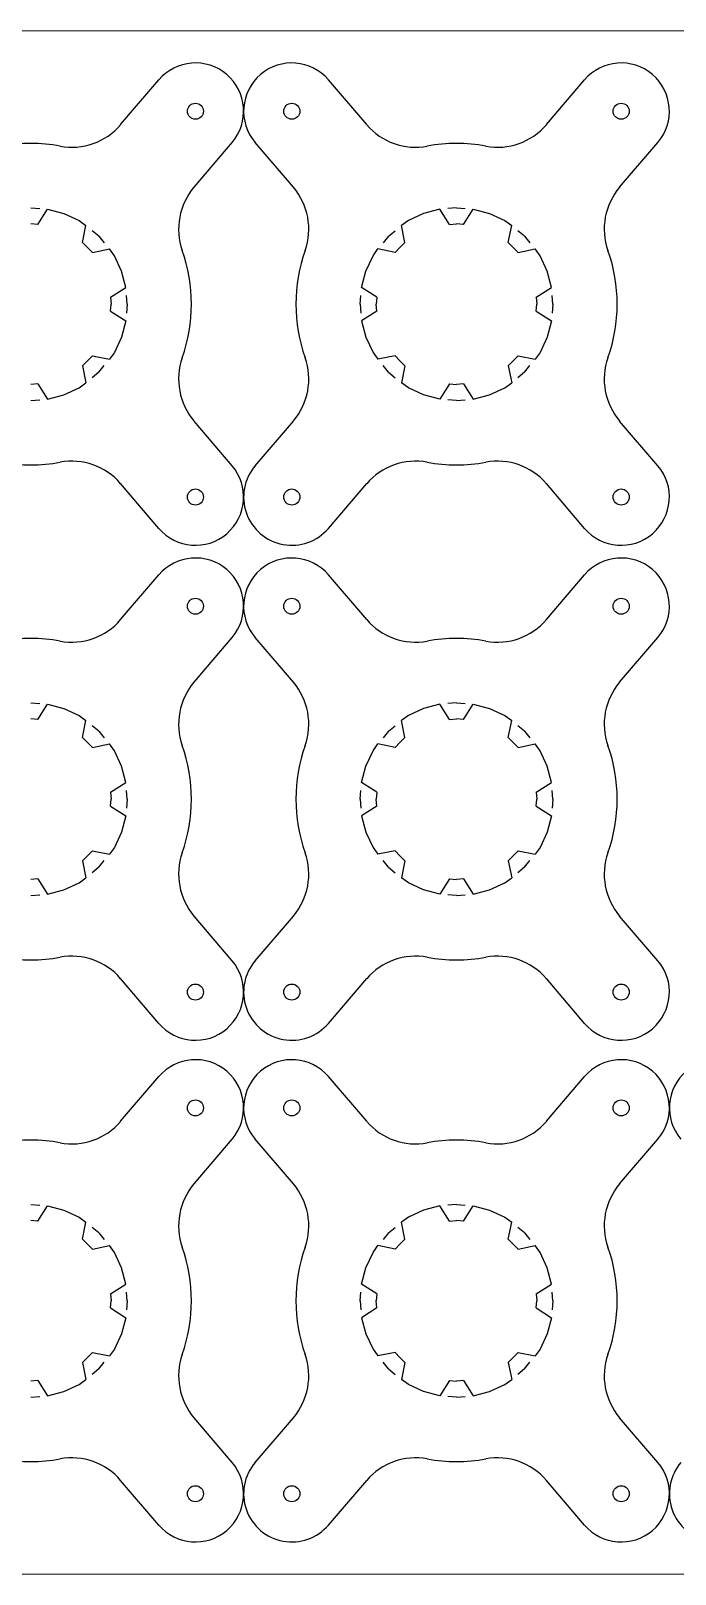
# Model space of a CAD drawing. Header units: inches. Extents: x -1.5 to 24.5, y -14.4 to 30.8.
# Drawn here: x 10.35 to 15.37, y 18.8 to 30.8 of the extents above; entities that cross this region are included whole.
import ezdxf

# ---------------------------------------------------------------- set-up
doc = ezdxf.new("R2010")
doc.units = ezdxf.units.IN
doc.header["$MEASUREMENT"] = 0
doc.layers.add('NOPLOT', color=5, linetype='Continuous', lineweight=5)

msp = doc.modelspace()

# ---------------------------------------------------------------- linework, layer by layer
at = {"color": 1}
for p, q in [((11.053, 30.076), (11.35, 30.423)), ((12.968, 30.076), (12.671, 30.423)), ((14.366, 30.076), (14.663, 30.423)), ((11.624, 29.589), (11.921, 29.936)), ((12.397, 29.589), (12.1, 29.936)), ((14.936, 29.589), (15.233, 29.936)), ((10.354, 29.43), (10.423, 29.424)), ((10.409, 29.3), (10.485, 29.419)), ((10.485, 29.419), (10.611, 29.385)), ((13.536, 29.419), (13.41, 29.385)), ((13.612, 29.3), (13.536, 29.419)), ((13.667, 29.43), (13.598, 29.424)), ((13.667, 29.43), (13.735, 29.424)), ((13.721, 29.3), (13.797, 29.419)), ((13.797, 29.419), (13.923, 29.385)), ((10.409, 29.3), (10.354, 29.305)), ((10.611, 29.385), (10.729, 29.33)), ((10.729, 29.33), (10.783, 29.292)), ((10.756, 29.159), (10.783, 29.292)), ((13.292, 29.33), (13.238, 29.292)), ((13.265, 29.159), (13.238, 29.292)), ((13.41, 29.385), (13.292, 29.33)), ((13.612, 29.3), (13.667, 29.305)), ((13.721, 29.3), (13.667, 29.305)), ((13.923, 29.385), (14.042, 29.33)), ((14.042, 29.33), (14.096, 29.292)), ((14.068, 29.159), (14.096, 29.292)), ((10.883, 29.208), (10.831, 29.251)), ((10.883, 29.208), (10.926, 29.157)), ((13.138, 29.208), (13.095, 29.157)), ((13.138, 29.208), (13.19, 29.251)), ((14.195, 29.208), (14.144, 29.251)), ((14.195, 29.208), (14.238, 29.157)), ((10.794, 29.12), (10.756, 29.159)), ((10.794, 29.12), (10.833, 29.082)), ((10.833, 29.082), (10.967, 29.109)), ((11.004, 29.055), (10.967, 29.109)), ((11.059, 28.936), (11.004, 29.055)), ((12.962, 28.936), (13.017, 29.055)), ((13.017, 29.055), (13.054, 29.109)), ((13.188, 29.082), (13.054, 29.109)), ((13.226, 29.12), (13.188, 29.082)), ((13.226, 29.12), (13.265, 29.159)), ((14.107, 29.12), (14.068, 29.159)), ((14.107, 29.12), (14.146, 29.082)), ((14.146, 29.082), (14.279, 29.109)), ((14.317, 29.055), (14.279, 29.109)), ((14.372, 28.936), (14.317, 29.055)), ((11.093, 28.81), (11.059, 28.936)), ((12.928, 28.81), (12.962, 28.936)), ((14.406, 28.81), (14.372, 28.936)), ((10.974, 28.734), (11.093, 28.81)), ((13.046, 28.734), (12.928, 28.81)), ((14.287, 28.734), (14.406, 28.81)), ((10.974, 28.734), (10.979, 28.68)), ((11.104, 28.68), (11.098, 28.748)), ((12.917, 28.68), (12.922, 28.748)), ((13.046, 28.734), (13.042, 28.68)), ((14.287, 28.734), (14.292, 28.68)), ((14.417, 28.68), (14.411, 28.748)), ((10.974, 28.626), (10.979, 28.68)), ((10.974, 28.626), (11.093, 28.549)), ((11.104, 28.68), (11.098, 28.611)), ((12.917, 28.68), (12.922, 28.611)), ((13.046, 28.626), (12.928, 28.549)), ((13.046, 28.626), (13.042, 28.68)), ((14.287, 28.626), (14.292, 28.68)), ((14.287, 28.626), (14.406, 28.549)), ((14.417, 28.68), (14.411, 28.611)), ((11.093, 28.549), (11.059, 28.423)), ((12.928, 28.549), (12.962, 28.423)), ((14.406, 28.549), (14.372, 28.423)), ((11.059, 28.423), (11.004, 28.305)), ((12.962, 28.423), (13.017, 28.305)), ((14.372, 28.423), (14.317, 28.305)), ((10.794, 28.24), (10.756, 28.201)), ((10.756, 28.201), (10.783, 28.067)), ((10.794, 28.24), (10.833, 28.278)), ((10.833, 28.278), (10.967, 28.251)), ((10.883, 28.152), (10.926, 28.203)), ((11.004, 28.305), (10.967, 28.251)), ((13.017, 28.305), (13.054, 28.251)), ((13.188, 28.278), (13.054, 28.251)), ((13.138, 28.152), (13.095, 28.203)), ((13.226, 28.24), (13.188, 28.278)), ((13.226, 28.24), (13.265, 28.201)), ((13.265, 28.201), (13.238, 28.067)), ((14.107, 28.24), (14.068, 28.201)), ((14.068, 28.201), (14.096, 28.067)), ((14.107, 28.24), (14.146, 28.278)), ((14.146, 28.278), (14.279, 28.251)), ((14.195, 28.152), (14.238, 28.203)), ((14.317, 28.305), (14.279, 28.251)), ((10.883, 28.152), (10.831, 28.108)), ((13.138, 28.152), (13.19, 28.108)), ((14.195, 28.152), (14.144, 28.108)), ((10.409, 28.06), (10.354, 28.055)), ((10.409, 28.06), (10.485, 27.941)), ((10.485, 27.941), (10.611, 27.975)), ((10.611, 27.975), (10.729, 28.03)), ((10.729, 28.03), (10.783, 28.067)), ((13.292, 28.03), (13.238, 28.067)), ((13.41, 27.975), (13.292, 28.03)), ((13.536, 27.941), (13.41, 27.975)), ((13.612, 28.06), (13.536, 27.941)), ((13.612, 28.06), (13.667, 28.055)), ((13.721, 28.06), (13.667, 28.055)), ((13.721, 28.06), (13.797, 27.941)), ((13.797, 27.941), (13.923, 27.975)), ((13.923, 27.975), (14.042, 28.03)), ((14.042, 28.03), (14.096, 28.067)), ((10.354, 27.93), (10.423, 27.936)), ((13.667, 27.93), (13.598, 27.936)), ((13.667, 27.93), (13.735, 27.936)), ((11.921, 27.423), (11.624, 27.771)), ((12.1, 27.423), (12.397, 27.771)), ((15.233, 27.423), (14.936, 27.771)), ((11.35, 26.936), (11.053, 27.284)), ((12.671, 26.936), (12.968, 27.284)), ((14.663, 26.936), (14.366, 27.284)), ((11.053, 26.227), (11.35, 26.574)), ((12.968, 26.227), (12.671, 26.574)), ((14.366, 26.227), (14.663, 26.574)), ((11.624, 25.74), (11.921, 26.087)), ((12.397, 25.74), (12.1, 26.087)), ((14.936, 25.74), (15.233, 26.087)), ((10.354, 25.581), (10.423, 25.575)), ((10.409, 25.451), (10.485, 25.57)), ((10.485, 25.57), (10.611, 25.536)), ((13.536, 25.57), (13.41, 25.536)), ((13.612, 25.451), (13.536, 25.57)), ((13.667, 25.581), (13.598, 25.575)), ((13.667, 25.581), (13.735, 25.575)), ((13.721, 25.451), (13.797, 25.57)), ((13.797, 25.57), (13.923, 25.536)), ((10.409, 25.451), (10.354, 25.456)), ((10.611, 25.536), (10.729, 25.481)), ((10.729, 25.481), (10.783, 25.443)), ((10.756, 25.31), (10.783, 25.443)), ((13.292, 25.481), (13.238, 25.443)), ((13.265, 25.31), (13.238, 25.443)), ((13.41, 25.536), (13.292, 25.481)), ((13.612, 25.451), (13.667, 25.456)), ((13.721, 25.451), (13.667, 25.456)), ((13.923, 25.536), (14.042, 25.481)), ((14.042, 25.481), (14.096, 25.443)), ((14.068, 25.31), (14.096, 25.443)), ((10.883, 25.359), (10.831, 25.402)), ((10.883, 25.359), (10.926, 25.308)), ((13.138, 25.359), (13.095, 25.308)), ((13.138, 25.359), (13.19, 25.402)), ((14.195, 25.359), (14.144, 25.402)), ((14.195, 25.359), (14.238, 25.308)), ((10.794, 25.271), (10.756, 25.31)), ((10.794, 25.271), (10.833, 25.233)), ((10.833, 25.233), (10.967, 25.26)), ((11.004, 25.206), (10.967, 25.26)), ((11.059, 25.088), (11.004, 25.206)), ((12.962, 25.088), (13.017, 25.206)), ((13.017, 25.206), (13.054, 25.26)), ((13.188, 25.233), (13.054, 25.26)), ((13.226, 25.271), (13.188, 25.233)), ((13.226, 25.271), (13.265, 25.31)), ((14.107, 25.271), (14.068, 25.31)), ((14.107, 25.271), (14.146, 25.233)), ((14.146, 25.233), (14.279, 25.26)), ((14.317, 25.206), (14.279, 25.26)), ((14.372, 25.088), (14.317, 25.206)), ((11.093, 24.961), (11.059, 25.088)), ((12.928, 24.961), (12.962, 25.088)), ((14.406, 24.961), (14.372, 25.088)), ((10.974, 24.885), (11.093, 24.961)), ((13.046, 24.885), (12.928, 24.961)), ((14.287, 24.885), (14.406, 24.961)), ((10.974, 24.885), (10.979, 24.831)), ((11.104, 24.831), (11.098, 24.899)), ((12.917, 24.831), (12.922, 24.899)), ((13.046, 24.885), (13.042, 24.831)), ((14.287, 24.885), (14.292, 24.831)), ((14.417, 24.831), (14.411, 24.899)), ((10.974, 24.777), (10.979, 24.831)), ((10.974, 24.777), (11.093, 24.701)), ((11.104, 24.831), (11.098, 24.762)), ((12.917, 24.831), (12.922, 24.762)), ((13.046, 24.777), (12.928, 24.701)), ((13.046, 24.777), (13.042, 24.831)), ((14.287, 24.777), (14.292, 24.831)), ((14.287, 24.777), (14.406, 24.701)), ((14.417, 24.831), (14.411, 24.762)), ((11.093, 24.701), (11.059, 24.574)), ((12.928, 24.701), (12.962, 24.574)), ((14.406, 24.701), (14.372, 24.574)), ((11.059, 24.574), (11.004, 24.456)), ((12.962, 24.574), (13.017, 24.456)), ((14.372, 24.574), (14.317, 24.456)), ((10.794, 24.391), (10.756, 24.352)), ((10.794, 24.391), (10.833, 24.429)), ((10.833, 24.429), (10.967, 24.402)), ((11.004, 24.456), (10.967, 24.402)), ((13.017, 24.456), (13.054, 24.402)), ((13.188, 24.429), (13.054, 24.402)), ((13.226, 24.391), (13.188, 24.429)), ((13.226, 24.391), (13.265, 24.352)), ((14.107, 24.391), (14.068, 24.352)), ((14.107, 24.391), (14.146, 24.429)), ((14.146, 24.429), (14.279, 24.402)), ((14.317, 24.456), (14.279, 24.402)), ((10.756, 24.352), (10.783, 24.219)), ((10.883, 24.303), (10.831, 24.259)), ((10.883, 24.303), (10.926, 24.354)), ((13.138, 24.303), (13.095, 24.354)), ((13.138, 24.303), (13.19, 24.259)), ((13.265, 24.352), (13.238, 24.219)), ((14.068, 24.352), (14.096, 24.219)), ((14.195, 24.303), (14.144, 24.259)), ((14.195, 24.303), (14.238, 24.354)), ((10.409, 24.211), (10.354, 24.206)), ((10.409, 24.211), (10.485, 24.092)), ((10.485, 24.092), (10.611, 24.126)), ((10.611, 24.126), (10.729, 24.181)), ((10.729, 24.181), (10.783, 24.219)), ((13.292, 24.181), (13.238, 24.219)), ((13.41, 24.126), (13.292, 24.181)), ((13.536, 24.092), (13.41, 24.126)), ((13.612, 24.211), (13.536, 24.092)), ((13.612, 24.211), (13.667, 24.206)), ((13.721, 24.211), (13.667, 24.206)), ((13.721, 24.211), (13.797, 24.092)), ((13.797, 24.092), (13.923, 24.126)), ((13.923, 24.126), (14.042, 24.181)), ((14.042, 24.181), (14.096, 24.219)), ((10.354, 24.081), (10.423, 24.087)), ((13.667, 24.081), (13.598, 24.087)), ((13.667, 24.081), (13.735, 24.087)), ((11.921, 23.574), (11.624, 23.922)), ((12.1, 23.574), (12.397, 23.922)), ((15.233, 23.574), (14.936, 23.922)), ((11.35, 23.087), (11.053, 23.435)), ((12.671, 23.087), (12.968, 23.435)), ((14.663, 23.087), (14.366, 23.435)), ((11.053, 22.326), (11.35, 22.673)), ((12.968, 22.326), (12.671, 22.673)), ((14.366, 22.326), (14.663, 22.673)), ((11.624, 21.839), (11.921, 22.186)), ((12.397, 21.839), (12.1, 22.186)), ((14.936, 21.839), (15.233, 22.186)), ((10.354, 21.68), (10.423, 21.674)), ((10.409, 21.55), (10.485, 21.669)), ((10.485, 21.669), (10.611, 21.635)), ((10.611, 21.635), (10.729, 21.58)), ((13.41, 21.635), (13.292, 21.58)), ((13.536, 21.669), (13.41, 21.635)), ((13.612, 21.55), (13.536, 21.669)), ((13.667, 21.68), (13.598, 21.674)), ((13.667, 21.68), (13.735, 21.674)), ((13.721, 21.55), (13.797, 21.669)), ((13.797, 21.669), (13.923, 21.635)), ((13.923, 21.635), (14.042, 21.58)), ((10.409, 21.55), (10.354, 21.555)), ((10.729, 21.58), (10.783, 21.542)), ((10.756, 21.409), (10.783, 21.542)), ((10.883, 21.458), (10.831, 21.501)), ((13.138, 21.458), (13.19, 21.501)), ((13.292, 21.58), (13.238, 21.542)), ((13.265, 21.409), (13.238, 21.542)), ((13.612, 21.55), (13.667, 21.555)), ((13.721, 21.55), (13.667, 21.555)), ((14.042, 21.58), (14.096, 21.542)), ((14.068, 21.409), (14.096, 21.542)), ((14.195, 21.458), (14.144, 21.501)), ((10.794, 21.37), (10.756, 21.409)), ((10.794, 21.37), (10.833, 21.332)), ((10.883, 21.458), (10.926, 21.407)), ((13.138, 21.458), (13.095, 21.407)), ((13.226, 21.37), (13.188, 21.332)), ((13.226, 21.37), (13.265, 21.409)), ((14.107, 21.37), (14.068, 21.409)), ((14.107, 21.37), (14.146, 21.332)), ((14.195, 21.458), (14.238, 21.407)), ((10.833, 21.332), (10.967, 21.359)), ((11.004, 21.305), (10.967, 21.359)), ((11.059, 21.186), (11.004, 21.305)), ((12.962, 21.186), (13.017, 21.305)), ((13.017, 21.305), (13.054, 21.359)), ((13.188, 21.332), (13.054, 21.359)), ((14.146, 21.332), (14.279, 21.359)), ((14.317, 21.305), (14.279, 21.359)), ((14.372, 21.186), (14.317, 21.305)), ((11.093, 21.06), (11.059, 21.186)), ((12.928, 21.06), (12.962, 21.186)), ((14.406, 21.06), (14.372, 21.186)), ((10.974, 20.984), (11.093, 21.06)), ((13.046, 20.984), (12.928, 21.06)), ((14.287, 20.984), (14.406, 21.06)), ((10.974, 20.984), (10.979, 20.93)), ((10.974, 20.876), (10.979, 20.93)), ((11.104, 20.93), (11.098, 20.998)), ((11.104, 20.93), (11.098, 20.861)), ((12.917, 20.93), (12.922, 20.998)), ((12.917, 20.93), (12.922, 20.861)), ((13.046, 20.984), (13.042, 20.93)), ((13.046, 20.876), (13.042, 20.93)), ((14.287, 20.984), (14.292, 20.93)), ((14.287, 20.876), (14.292, 20.93)), ((14.417, 20.93), (14.411, 20.998)), ((14.417, 20.93), (14.411, 20.861)), ((10.974, 20.876), (11.093, 20.799)), ((11.093, 20.799), (11.059, 20.673)), ((13.046, 20.876), (12.928, 20.799)), ((12.928, 20.799), (12.962, 20.673)), ((14.287, 20.876), (14.406, 20.799)), ((14.406, 20.799), (14.372, 20.673)), ((11.059, 20.673), (11.004, 20.555)), ((12.962, 20.673), (13.017, 20.555)), ((14.372, 20.673), (14.317, 20.555)), ((10.794, 20.49), (10.833, 20.528)), ((10.833, 20.528), (10.967, 20.501)), ((11.004, 20.555), (10.967, 20.501)), ((13.017, 20.555), (13.054, 20.501)), ((13.188, 20.528), (13.054, 20.501)), ((13.226, 20.49), (13.188, 20.528)), ((14.107, 20.49), (14.146, 20.528)), ((14.146, 20.528), (14.279, 20.501)), ((14.317, 20.555), (14.279, 20.501)), ((10.794, 20.49), (10.756, 20.451)), ((10.756, 20.451), (10.783, 20.317)), ((10.883, 20.402), (10.831, 20.358)), ((10.883, 20.402), (10.926, 20.453)), ((13.138, 20.402), (13.095, 20.453)), ((13.138, 20.402), (13.19, 20.358)), ((13.226, 20.49), (13.265, 20.451)), ((13.265, 20.451), (13.238, 20.317)), ((14.107, 20.49), (14.068, 20.451)), ((14.068, 20.451), (14.096, 20.317)), ((14.195, 20.402), (14.144, 20.358)), ((14.195, 20.402), (14.238, 20.453)), ((10.409, 20.31), (10.354, 20.305)), ((10.409, 20.31), (10.485, 20.191)), ((10.729, 20.28), (10.783, 20.317)), ((13.292, 20.28), (13.238, 20.317)), ((13.612, 20.31), (13.536, 20.191)), ((13.612, 20.31), (13.667, 20.305)), ((13.721, 20.31), (13.667, 20.305)), ((13.721, 20.31), (13.797, 20.191)), ((14.042, 20.28), (14.096, 20.317)), ((10.354, 20.18), (10.423, 20.186)), ((10.485, 20.191), (10.611, 20.225)), ((10.611, 20.225), (10.729, 20.28)), ((13.41, 20.225), (13.292, 20.28)), ((13.536, 20.191), (13.41, 20.225)), ((13.667, 20.18), (13.598, 20.186)), ((13.667, 20.18), (13.735, 20.186)), ((13.797, 20.191), (13.923, 20.225)), ((13.923, 20.225), (14.042, 20.28)), ((11.921, 19.673), (11.624, 20.021)), ((12.1, 19.673), (12.397, 20.021)), ((15.233, 19.673), (14.936, 20.021)), ((11.35, 19.186), (11.053, 19.534)), ((12.671, 19.186), (12.968, 19.534)), ((14.663, 19.186), (14.366, 19.534))]:
    msp.add_line(p, q, dxfattribs=at)
for centre in [(11.635, 30.18), (12.385, 30.18), (14.948, 30.18), (11.635, 27.18), (12.385, 27.18), (14.948, 27.18), (11.635, 26.331), (12.385, 26.331), (14.948, 26.331), (11.635, 23.331), (12.385, 23.331), (14.948, 23.331), (11.635, 22.43), (12.385, 22.43), (14.948, 22.43), (11.635, 19.43), (12.385, 19.43), (14.948, 19.43)]:
    msp.add_circle(centre, 0.0625, dxfattribs=at)
for centre, radius, start, end in [((11.635, 30.18), 0.375, 319.4972, 139.4972), ((12.385, 30.18), 0.375, 40.5028, 220.5028), ((14.948, 30.18), 0.375, 319.4972, 139.4972), ((10.673, 30.4), 0.5, 259.4972, 319.4972), ((13.348, 30.4), 0.5, 220.5028, 280.5028), ((13.986, 30.4), 0.5, 259.4972, 319.4972), ((10.354, 28.68), 1.25, 79.4972, 100.5028), ((13.667, 28.68), 1.25, 79.4972, 100.5028), ((12.004, 29.264), 0.5, 139.4972, 199.4972), ((12.017, 29.264), 0.5, 340.5028, 40.5028), ((15.316, 29.264), 0.5, 139.4972, 199.4972), ((10.354, 28.68), 1.25, 340.5028, 19.4972), ((13.667, 28.68), 1.25, 160.5028, 199.4972), ((13.667, 28.68), 1.25, 340.5028, 19.4972), ((12.004, 28.096), 0.5, 160.5028, 220.5028), ((12.017, 28.096), 0.5, 319.4972, 19.4972), ((15.316, 28.096), 0.5, 160.5028, 220.5028), ((10.354, 28.68), 1.25, 259.4972, 280.5028), ((10.673, 26.959), 0.5, 40.5028, 100.5028), ((11.635, 27.18), 0.375, 220.5028, 40.5028), ((12.385, 27.18), 0.375, 139.4972, 319.4972), ((13.348, 26.959), 0.5, 79.4972, 139.4972), ((13.667, 28.68), 1.25, 259.4972, 280.5028), ((13.986, 26.959), 0.5, 40.5028, 100.5028), ((14.948, 27.18), 0.375, 220.5028, 40.5028), ((11.635, 26.331), 0.375, 319.4972, 139.4972), ((12.385, 26.331), 0.375, 40.5028, 220.5028), ((14.948, 26.331), 0.375, 319.4972, 139.4972), ((10.673, 26.552), 0.5, 259.4972, 319.4972), ((13.348, 26.552), 0.5, 220.5028, 280.5028), ((13.986, 26.552), 0.5, 259.4972, 319.4972), ((10.354, 24.831), 1.25, 79.4972, 100.5028), ((13.667, 24.831), 1.25, 79.4972, 100.5028), ((12.004, 25.415), 0.5, 139.4972, 199.4972), ((12.017, 25.415), 0.5, 340.5028, 40.5028), ((15.316, 25.415), 0.5, 139.4972, 199.4972), ((10.354, 24.831), 1.25, 340.5028, 19.4972), ((13.667, 24.831), 1.25, 160.5028, 199.4972), ((13.667, 24.831), 1.25, 340.5028, 19.4972), ((12.004, 24.247), 0.5, 160.5028, 220.5028), ((12.017, 24.247), 0.5, 319.4972, 19.4972), ((15.316, 24.247), 0.5, 160.5028, 220.5028), ((10.354, 24.831), 1.25, 259.4972, 280.5028), ((10.673, 23.11), 0.5, 40.5028, 100.5028), ((11.635, 23.331), 0.375, 220.5028, 40.5028), ((12.385, 23.331), 0.375, 139.4972, 319.4972), ((13.348, 23.11), 0.5, 79.4972, 139.4972), ((13.667, 24.831), 1.25, 259.4972, 280.5028), ((13.986, 23.11), 0.5, 40.5028, 100.5028), ((14.948, 23.331), 0.375, 220.5028, 40.5028), ((11.635, 22.43), 0.375, 319.4972, 139.4972), ((12.385, 22.43), 0.375, 40.5028, 220.5028), ((14.948, 22.43), 0.375, 319.4972, 139.4972), ((15.698, 22.43), 0.375, 40.5028, 220.5028), ((10.673, 22.65), 0.5, 259.4972, 319.4972), ((13.348, 22.65), 0.5, 220.5028, 280.5028), ((13.986, 22.65), 0.5, 259.4972, 319.4972), ((10.354, 20.93), 1.25, 79.4972, 100.5028), ((13.667, 20.93), 1.25, 79.4972, 100.5028), ((12.004, 21.514), 0.5, 139.4972, 199.4972), ((12.017, 21.514), 0.5, 340.5028, 40.5028), ((15.316, 21.514), 0.5, 139.4972, 199.4972), ((10.354, 20.93), 1.25, 340.5028, 19.4972), ((13.667, 20.93), 1.25, 160.5028, 199.4972), ((13.667, 20.93), 1.25, 340.5028, 19.4972), ((12.004, 20.346), 0.5, 160.5028, 220.5028), ((12.017, 20.346), 0.5, 319.4972, 19.4972), ((15.316, 20.346), 0.5, 160.5028, 220.5028), ((10.354, 20.93), 1.25, 259.4972, 280.5028), ((10.673, 19.209), 0.5, 40.5028, 100.5028), ((13.348, 19.209), 0.5, 79.4972, 139.4972), ((13.667, 20.93), 1.25, 259.4972, 280.5028), ((13.986, 19.209), 0.5, 40.5028, 100.5028), ((11.635, 19.43), 0.375, 220.5028, 40.5028), ((12.385, 19.43), 0.375, 139.4972, 319.4972), ((14.948, 19.43), 0.375, 220.5028, 40.5028), ((15.698, 19.43), 0.375, 139.4972, 319.4972)]:
    msp.add_arc(centre, radius, start, end, dxfattribs=at)
at = {"layer": 'NOPLOT'}
msp.add_lwpolyline([(-1.49, 30.805), (-1.49, 18.805), (22.51, 18.805), (22.51, 30.805)], close=True, dxfattribs=at)

doc.saveas('drawing.dxf')
